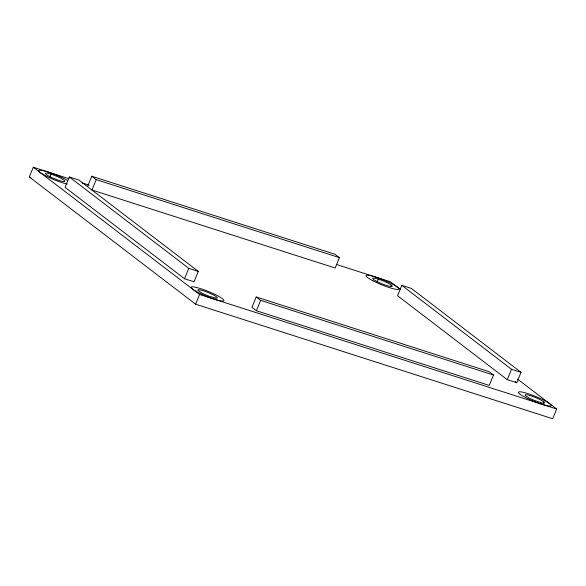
<?xml version="1.0" encoding="UTF-8"?>
<svg xmlns="http://www.w3.org/2000/svg" width="586" height="586" viewBox="0 0 586 586"><rect width="100%" height="100%" fill="white"/><g stroke="black" fill="none" stroke-linecap="round" stroke-linejoin="round"><path stroke-width="0.88" d="M517.585 379.127L556.7 409.028L552.708 418.756L195.607 304.207L29.3 176.972L33.292 167.244L69.06 178.723M49.634 177.404L50.967 174.159A10.563 1.546 22.3 0 1 64.848 181.367A10.563 1.546 22.3 0 1 49.48 176.437A10.563 1.546 22.3 0 1 50.967 174.159M69.324 176.957L65.068 187.33L184.524 278.724L194.047 281.778L198.295 271.406L78.846 180.012L69.324 176.957L188.773 268.351L198.295 271.406M87.526 186.612L91.782 176.239L334.987 254.251L339.419 257.642L335.163 268.014L91.958 190.011L96.214 179.631L91.782 176.239M184.524 278.724L188.773 268.351M195.607 304.207L199.592 294.487L33.292 167.244M256.207 296.963L251.958 307.335L256.39 310.734L489.237 385.42L493.493 375.04L489.054 371.649L256.207 296.963L260.645 300.354L493.493 375.04M256.39 310.734L260.645 300.354M376.981 282.401L378.314 279.156A10.563 1.546 22.3 0 1 392.202 286.364A10.563 1.546 22.3 0 1 376.827 281.434A10.563 1.546 22.3 0 1 378.314 279.156M390.657 286.788L391.323 285.17M401.806 285.353L397.55 295.732L507.249 379.655L516.771 382.709L521.027 372.337L411.328 288.407L401.806 285.353L511.505 369.283L521.027 372.337M507.249 379.655L511.505 369.283M543.097 403.424L543.764 401.798L542.116 400.729A10.563 1.546 22.3 0 0 525.986 394.664A10.563 1.546 22.3 0 0 534.242 400.348L541.317 402.765A10.563 1.546 22.3 0 0 544.577 402.919L543.764 401.798M199.592 294.487L556.7 409.028M96.214 179.631L339.419 257.642M82.121 182.913L89.087 185.147M336.342 264.454L390.393 281.793L400.223 289.308M29.3 176.972L31.043 177.529M541.757 404.237L538.138 402.978A17.712 2.586 22.3 0 1 519.086 393.426A17.712 2.586 22.3 0 1 528.733 393.895A17.712 2.586 22.3 0 1 549.463 403.52M515.314 381.596L516.771 382.709M549.741 403.703L550.877 404.772A17.712 2.586 22.3 0 1 542.182 404.355M67.192 184.048A17.712 2.586 22.3 0 1 43.489 174.65A17.712 2.586 22.3 0 1 44.016 170.834A17.712 2.586 22.3 0 1 67.676 180.561M192.303 288.898A17.712 2.586 22.3 0 1 201.174 288.832A17.712 2.586 22.3 0 1 222.548 298.823A17.712 2.586 22.3 0 1 214.476 299.256M213.634 298.985A17.712 2.586 22.3 0 1 192.662 289.184M215.238 298.062L208.697 296.069A10.563 1.546 22.3 0 1 201.481 292.839L197.819 290.26A10.563 1.546 22.3 0 1 210.198 293.41A10.563 1.546 22.3 0 1 215.238 298.062M373.026 280.841A17.712 2.586 22.3 0 0 398.795 289.103A17.712 2.586 22.3 0 0 375.516 277.017A17.712 2.586 22.3 0 0 373.026 280.841"/></g></svg>
